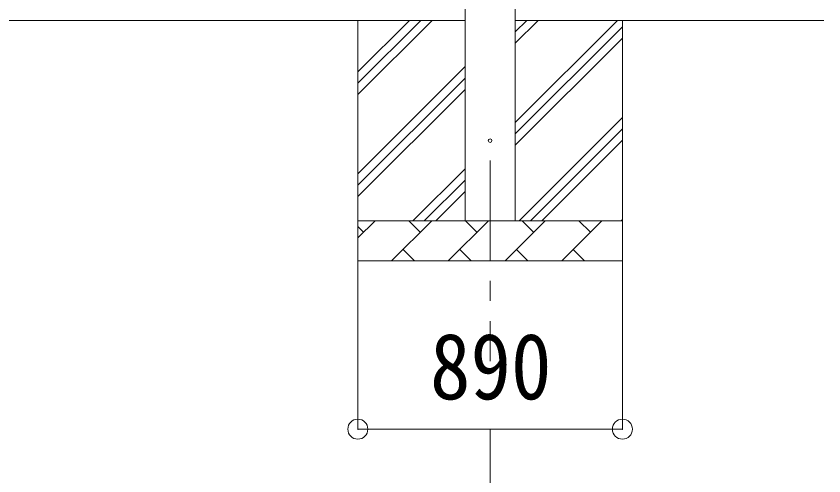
# Model space of a CAD drawing. Units: millimetres at full size, sheet at 1:50; some dimension numbers follow another scale. Extents: x -14053 to 14053, y -9700 to 9700.
# Drawn here: x -3057 to -1042, y -6202 to -5055 of the extents above; entities that cross this region are included whole.
import ezdxf
from ezdxf.enums import TextEntityAlignment as Align

# ---------------------------------------------------------------- set-up
doc = ezdxf.new("R2010")
doc.units = ezdxf.units.MM
doc.header["$LTSCALE"] = 50
doc.header["$PDMODE"] = 32
doc.header["$PDSIZE"] = 50
doc.linetypes.add('CHAIN1', pattern=[8, 5, -1, 1, -1])
for name, color, linetype, lineweight in [('0-0_0', 7, 'Continuous', 9), ('0-1_Defpoints', 4, 'Continuous', 9), ('0-6_PARTS1', 6, 'Continuous', 9)]:
    doc.layers.add(name, color=color, linetype=linetype, lineweight=lineweight)
doc.styles.add('ＭＳ ゴシック', font='')
doc.styles.get('ＭＳ ゴシック').set_extended_font_data('MS Gothic')

msp = doc.modelspace()

# ---------------------------------------------------------------- linework, layer by layer
at = {"layer": '0-0_0'}
for p, q in [((-1936.79, -5065.76), (-7684.79, -5065.76)), ((-2204.29, -5065.76), (-2204.29, -5665.76)), ((-2204.29, -5250.81), (-2019.24, -5065.76)), ((-2204.29, -5222.53), (-2047.52, -5065.76)), ((-2204.29, -5194.24), (-2075.81, -5065.76)), ((-1811.79, -5065.76), (-1041.79, -5065.76)), ((-1811.79, -5320.86), (-1556.69, -5065.76)), ((-1811.79, -5122.87), (-1754.68, -5065.76)), ((-1811.79, -5094.59), (-1782.96, -5065.76)), ((-1544.29, -5065.76), (-1544.29, -5665.76)), ((-1811.79, -5349.14), (-1544.29, -5081.64)), ((-1811.79, -5377.43), (-1544.29, -5109.93)), ((-2204.29, -5448.8), (-1936.79, -5181.3)), ((-2204.29, -5477.09), (-1936.79, -5209.59)), ((-2204.29, -5505.37), (-1936.79, -5237.87)), ((-1802.13, -5565.76), (-1544.29, -5307.92)), ((-1773.85, -5565.76), (-1544.29, -5336.2)), ((-1745.56, -5565.76), (-1544.29, -5364.49)), ((-2066.69, -5565.76), (-1936.79, -5435.86)), ((-2038.41, -5565.76), (-1936.79, -5464.14)), ((-2010.12, -5565.76), (-1936.79, -5492.43)), ((-2204.29, -5565.76), (-1544.29, -5565.76)), ((-2204.29, -5608.65), (-2161.4, -5565.76)), ((-2189.95, -5594.31), (-2204.29, -5579.97)), ((-2119.97, -5665.76), (-2019.97, -5565.76)), ((-2048.53, -5594.31), (-2077.08, -5565.76)), ((-1978.55, -5665.76), (-1878.55, -5565.76)), ((-1907.11, -5594.31), (-1935.66, -5565.76)), ((-1837.13, -5665.76), (-1737.13, -5565.76)), ((-1765.68, -5594.31), (-1794.24, -5565.76)), ((-1695.71, -5665.76), (-1595.71, -5565.76)), ((-1624.26, -5594.31), (-1652.82, -5565.76)), ((-1547.57, -5565.76), (-1544.29, -5562.48)), ((-2091.42, -5637.21), (-2062.87, -5665.76)), ((-1950, -5637.21), (-1921.45, -5665.76)), ((-1808.58, -5637.21), (-1780.02, -5665.76)), ((-1667.16, -5637.21), (-1638.6, -5665.76)), ((-1544.29, -5665.76), (-2204.29, -5665.76))]:
    msp.add_line(p, q, dxfattribs=at)
at = {"layer": '0-1_Defpoints'}
for p, q in [((-1936.79, -5565.76), (-1936.79, -2065.76)), ((-1811.79, -2065.76), (-1811.79, -5565.76))]:
    msp.add_line(p, q, dxfattribs=at)
at = {"layer": '0-1_Defpoints', "color": 7, "linetype": 'CHAIN1'}
msp.add_line((-1874.29, -5415.76), (-1874.29, -5915.76), dxfattribs=at)
at = {"layer": '0-1_Defpoints'}
msp.add_circle((-1874.29, -5365.76), 4.5, dxfattribs=at)
at = {"layer": '0-6_PARTS1'}
for p, q in [((-2204.29, -6085.54), (-2204.29, -5665.76)), ((-1544.29, -6085.54), (-1544.29, -5665.76)), ((-2204.29, -6085.54), (-1544.29, -6085.54)), ((-1874.29, -6713.6), (-1874.29, -6085.54))]:
    msp.add_line(p, q, dxfattribs=at)
for p in [(-2204.29, -6085.54), (-1544.29, -6085.54)]:
    msp.add_point(p, dxfattribs=at)

# ---------------------------------------------------------------- texts
at = {"layer": '0-6_PARTS1', "color": 7, "style": 'ＭＳ ゴシック', "width": 0.9}
msp.add_text('890', height=165, dxfattribs=at).set_placement((-2024.29, -6060.54), align=Align.BOTTOM_LEFT)

doc.saveas('drawing.dxf')
